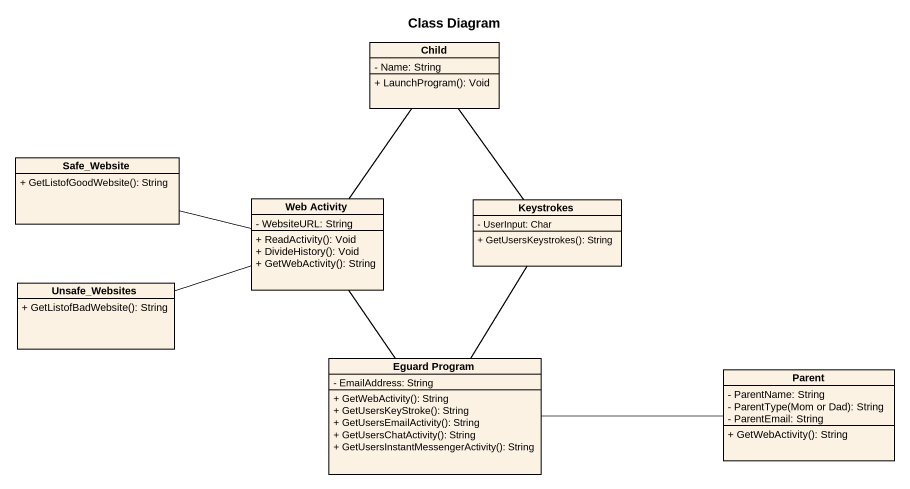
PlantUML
@startuml
title Class Diagram
hide circle
hide empty members
skinparam classAttributeIconSize 0
class Child {
  - Name: String
  + LaunchProgram(): Void
}
class Safe_Website {
  + GetListofGoodWebsite(): String
}
class "Web Activity" as Web_Activity {
  - WebsiteURL: String
  + ReadActivity(): Void
  + DivideHistory(): Void
  + GetWebActivity(): String
}
class Keystrokes {
  - UserInput: Char
  + GetUsersKeystrokes(): String
}
class Unsafe_Websites {
  + GetListofBadWebsite(): String
}
class "Eguard Program" as Eguard_Program {
  - EmailAddress: String
  + GetWebActivity(): String
  + GetUsersKeyStroke(): String
  + GetUsersEmailActivity(): String
  + GetUsersChatActivity(): String
  + GetUsersInstantMessengerActivity(): String
}
class Parent {
  - ParentName: String
  {field} - ParentType(Mom or Dad): String
  - ParentEmail: String
  + GetWebActivity(): String
}
Child -- Web_Activity
Child -- Keystrokes
Safe_Website -right- Web_Activity
Web_Activity -- Eguard_Program
Keystrokes -- Eguard_Program
Unsafe_Websites -right- Web_Activity
Eguard_Program -right- Parent
@enduml
